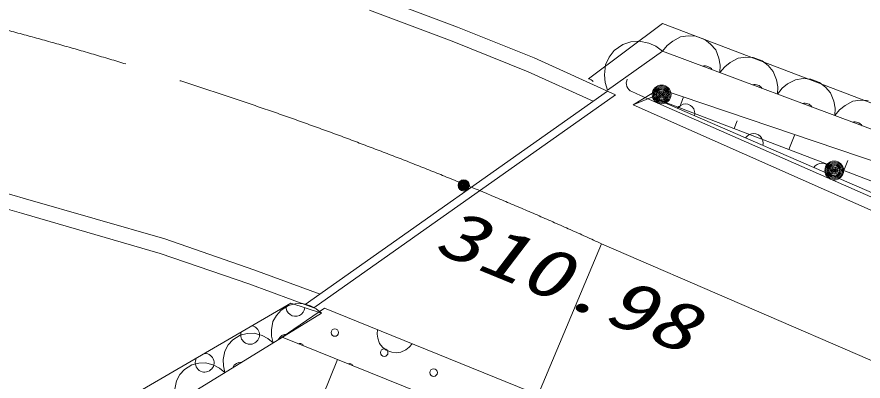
# Model space of a CAD drawing. Units: millimetres, scale not verified. Extents: x 40000 to 680000, y 20000 to 380000.
# Drawn here: x 335409 to 357864, y 295818 to 305487 of the extents above; entities that cross this region are included whole.
import ezdxf
from ezdxf.enums import TextEntityAlignment as Align

# ---------------------------------------------------------------- set-up
doc = ezdxf.new("R2010")
doc.units = ezdxf.units.MM
doc.header["$LTSCALE"] = 1000
doc.linetypes.add('CHAIN', pattern=[18.5, 12, -1.5, 3.5, -1.5])
doc.layers.add('S-SUV', color=7, linetype='Continuous', lineweight=13)
doc.layers.add('S-SUV-ROAD', color=7, linetype='Continuous', lineweight=13)
doc.styles.add('ＭＳ ゴシック', font='')
doc.styles.get('ＭＳ ゴシック').set_extended_font_data('MS Gothic')

# ---------------------------------------------------------------- blocks, each defined once
blk = doc.blocks.new('BUHIN4')
at = {"color": 7, "linetype": 'Continuous', "lineweight": 13}
for radius in [249, 220, 191, 161, 132, 97.5, 67.5, 38.8, 7.5]:
    blk.add_circle((-212, 130), radius, dxfattribs=at)
blk = doc.blocks.new('BUHIN17')
at = {"color": 7, "linetype": 'Continuous', "lineweight": 13}
for centre, radius in [((0, 0), 150), ((0, 0), 131), ((0, 0), 112), ((0, 0), 93.8), ((0, 0), 75), ((0, 0), 56.2), ((1, 0), 37.5), ((0, 0), 18.8)]:
    blk.add_circle(centre, radius, dxfattribs=at)
blk = doc.blocks.new('BUHIN18')
at = {"color": 7, "linetype": 'Continuous', "lineweight": 13}
blk.add_lwpolyline([(-129, -214), (-168, -167), (-194, -116), (-217, -47), (-214, 16), (-199, 75), (-159, 141), (-113, 182), (-59, 214), (13, 227), (70, 228), (129, 214)], dxfattribs=at)

msp = doc.modelspace()

# ---------------------------------------------------------------- linework, layer by layer
at = {"layer": 'S-SUV'}
for p, q in [((344903, 306043), (347105, 305214)), ((346960, 304841), (344768, 305666)), ((347105, 305214), (349136, 304398)), ((350579, 303845), (352542, 305308)), ((352542, 305308), (362550, 301497)), ((353022, 304959), (352811, 304847)), ((353224, 304987), (353022, 304959)), ((353424, 304978), (353224, 304987)), ((353661, 304889), (353424, 304978)), ((348979, 304030), (346960, 304841)), ((351487, 304753), (351260, 304592)), ((351697, 304821), (351487, 304753)), ((351921, 304847), (351697, 304821)), ((352178, 304788), (351921, 304847)), ((352367, 304707), (352178, 304788)), ((352668, 304731), (352541, 304578)), ((352811, 304847), (352668, 304731)), ((353818, 304765), (353661, 304889)), ((353952, 304611), (353818, 304765)), ((352541, 304578), (351078, 303539)), ((351260, 304592), (351127, 304415)), ((352541, 304578), (352367, 304707)), ((360163, 301730), (352541, 304578)), ((354038, 304388), (353952, 304611)), ((349136, 304398), (351290, 303422)), ((351127, 304415), (351028, 304213)), ((354074, 304205), (354038, 304388)), ((354335, 304277), (354192, 304161)), ((354546, 304389), (354335, 304277)), ((354748, 304418), (354546, 304389)), ((354949, 304408), (354748, 304418)), ((355185, 304320), (354949, 304408)), ((355343, 304196), (355185, 304320)), ((351028, 304213), (351000, 303951)), ((354065, 304008), (354074, 304205)), ((354192, 304161), (354065, 304008)), ((355476, 304041), (355343, 304196)), ((355562, 303818), (355476, 304041)), ((350700, 303250), (348979, 304030)), ((351000, 303951), (351017, 303749)), ((355598, 303635), (355562, 303818)), ((356071, 303819), (355859, 303707)), ((356273, 303848), (356071, 303819)), ((356473, 303838), (356273, 303848)), ((356709, 303750), (356473, 303838)), ((351017, 303749), (351078, 303539)), ((355590, 303439), (355598, 303635)), ((355716, 303591), (355590, 303439)), ((355859, 303707), (355716, 303591)), ((356867, 303626), (356709, 303750)), ((357000, 303472), (356867, 303626)), ((343060, 297849), (351079, 303517)), ((351290, 303422), (343288, 297766)), ((351759, 303149), (352462, 303581)), ((351960, 303403), (352417, 303201)), ((352988, 303077), (353098, 303364)), ((357086, 303249), (357000, 303472)), ((352417, 303201), (370736, 295123)), ((357122, 303066), (357086, 303249)), ((357384, 303137), (357241, 303022)), ((357595, 303250), (357384, 303137)), ((357797, 303278), (357595, 303250)), ((357997, 303269), (357797, 303278)), ((357114, 302869), (357122, 303066)), ((357241, 303022), (357114, 302869)), ((354443, 302521), (354521, 302726)), ((355897, 301964), (356049, 302361)), ((357352, 301408), (357456, 301679)), ((332959, 301419), (335639, 300661)), ((335529, 300276), (332856, 301033)), ((335639, 300661), (339332, 299591)), ((339212, 299209), (335529, 300276)), ((339332, 299591), (341698, 298774)), ((350920, 299466), (335445, 262636)), ((341564, 298397), (339212, 299209)), ((341698, 298774), (343456, 298130)), ((343288, 297766), (341564, 298397)), ((338365, 295371), (342680, 297887)), ((342616, 297827), (342418, 297705)), ((342448, 296982), (343570, 297758)), ((342797, 297871), (342616, 297827)), ((342680, 297887), (343488, 297622)), ((342985, 297881), (342797, 297871)), ((343196, 297817), (342985, 297881)), ((343350, 297740), (343196, 297817)), ((343570, 297758), (369738, 287141)), ((343488, 297622), (338365, 294471)), ((342297, 297564), (342203, 297401)), ((342418, 297705), (342297, 297564)), ((343488, 297622), (343350, 297740)), ((342203, 297401), (342165, 297183)), ((341516, 297084), (341336, 297039)), ((341704, 297094), (341516, 297084)), ((341915, 297030), (341704, 297094)), ((342165, 297183), (342168, 297013)), ((344967, 297067), (344976, 297187)), ((341137, 296917), (341016, 296777)), ((341336, 297039), (341137, 296917)), ((342069, 296952), (341915, 297030)), ((342208, 296834), (342069, 296952)), ((342168, 297013), (342208, 296834)), ((368885, 286341), (342448, 296982)), ((344986, 296954), (344967, 297067)), ((345035, 296815), (344986, 296954)), ((341016, 296777), (340922, 296613)), ((345114, 296718), (345035, 296815)), ((345210, 296642), (345114, 296718)), ((345354, 296583), (345210, 296642)), ((345730, 296652), (345600, 296586)), ((345822, 296720), (345730, 296652)), ((345902, 296811), (345822, 296720)), ((340922, 296613), (340884, 296395)), ((345476, 296572), (345354, 296583)), ((345600, 296586), (345476, 296572)), ((340055, 296252), (339856, 296130)), ((340235, 296296), (340055, 296252)), ((340423, 296306), (340235, 296296)), ((340634, 296242), (340423, 296306)), ((340788, 296164), (340634, 296242)), ((340884, 296395), (340887, 296225)), ((340887, 296225), (340927, 296046)), ((343917, 296391), (343530, 295431)), ((339735, 295989), (339642, 295825)), ((339856, 296130), (339735, 295989)), ((340927, 296046), (340788, 296164)), ((339642, 295825), (339603, 295608))]:
    msp.add_line(p, q, dxfattribs=at)
at = {"layer": 'S-SUV', "linetype": 'CHAIN'}
msp.add_line((350920, 299466), (386962, 283843), dxfattribs=at)
at = {"layer": 'S-SUV'}
msp.add_lwpolyline([(351960, 303403), (351731, 303504), (351687, 303528), (351651, 303558), (351620, 303599), (351598, 303642), (351585, 303692), (351580, 303741), (351590, 303793), (351603, 303833)], dxfattribs=at)
for centre in [(343845, 297107), (345156, 296575), (346466, 296043)]:
    msp.add_circle(centre, 99.5, dxfattribs=at)
at = {"layer": 'S-SUV', "linetype": 'CHAIN'}
msp.add_arc((309314, 208532), 100000, 65.414, 98.45932, dxfattribs=at)
at = {"layer": 'S-SUV'}
for centre, radius, start, end in [((353661, 303939), 249, 35.8784, 103.1362), ((350516, 303604), 249, 41.8035, 75.1736), ((354985, 303444), 249, 35.8773, 103.1373), ((356310, 302948), 249, 35.8762, 103.1384), ((357635, 302453), 249, 35.8751, 103.1395), ((342801, 297786), 249, 173.7959, 355.4443), ((341596, 297045), 249, 163.5324, 76.9464), ((342569, 296813), 249, 87.9514, 155.2257), ((342924, 296717), 99.5, 21.2174, 114.9339), ((340391, 296304), 249, 150.7334, 89.7455), ((341364, 296072), 249, 87.9481, 155.2291), ((344234, 296185), 99.5, 24.3946, 111.7568)]:
    msp.add_arc(centre, radius, start, end, dxfattribs=at)
at = {"layer": 'S-SUV-ROAD'}
for p, q in [((352462, 303581), (371633, 297062)), ((351759, 303149), (352261, 303356)), ((351759, 303149), (371054, 294614)), ((371171, 296121), (352261, 303356)), ((352261, 303356), (370348, 295489))]:
    msp.add_line(p, q, dxfattribs=at)

# ---------------------------------------------------------------- block references
at = {"layer": 'S-SUV', "rotation": 277.66056}
for name, p in [('BUHIN4', (352417, 303201)), ('BUHIN18', (353165, 302962)), ('BUHIN18', (354974, 302176)), ('BUHIN18', (356783, 301389)), ('BUHIN4', (356997, 301182)), ('BUHIN17', (347267, 301014))]:
    msp.add_blockref(name, p, dxfattribs=at)

# ---------------------------------------------------------------- texts
at = {"layer": 'S-SUV', "style": 'ＭＳ ゴシック', "oblique": 15, "width": 1.35}
msp.add_text('310.98', height=1320, rotation=337.7, dxfattribs=at).set_placement((346267, 298914), align=Align.BOTTOM_LEFT)

doc.saveas('drawing.dxf')
